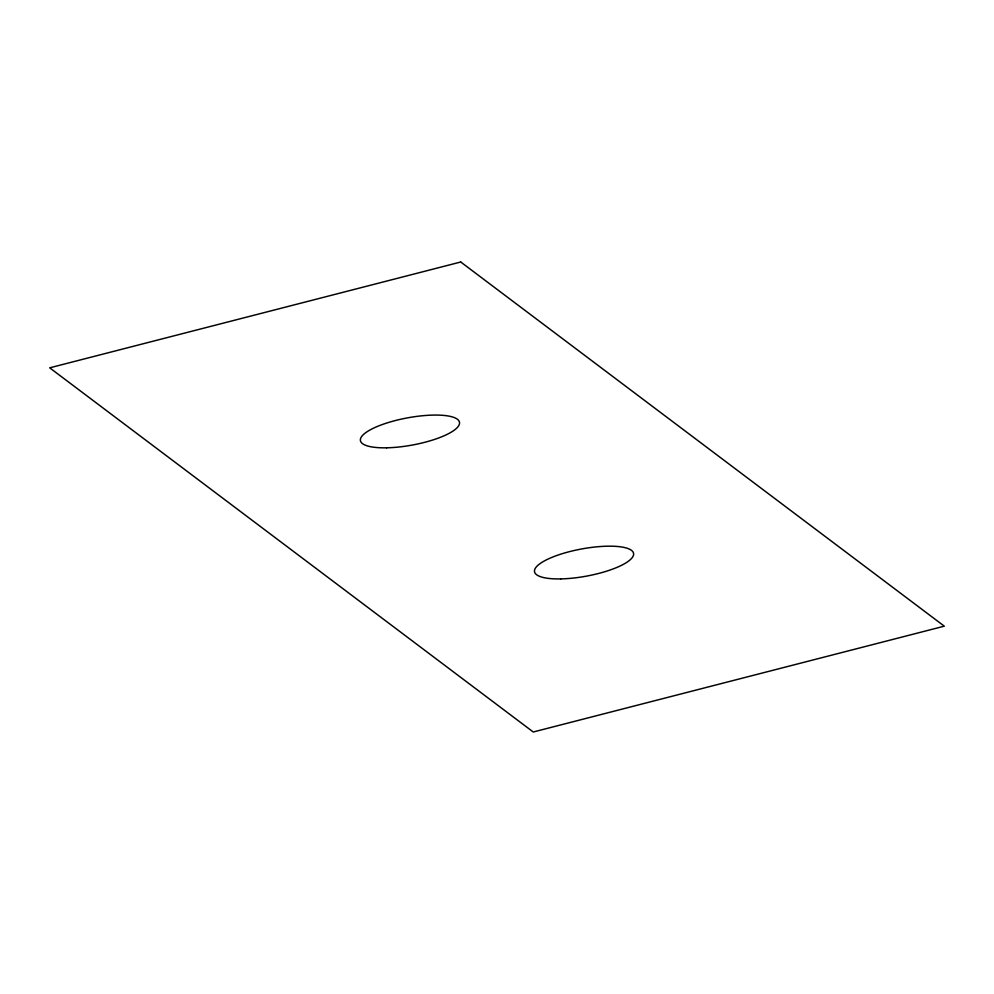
<?xml version="1.0" encoding="UTF-8"?>
<svg xmlns="http://www.w3.org/2000/svg" width="994" height="994" viewBox="0 0 994 994"><rect width="100%" height="100%" fill="white"/><g stroke="black" fill="none" stroke-linecap="round" stroke-linejoin="round"><path stroke-width="1.49" d="M460.744 262.006L49.7 367.83L533.256 731.994L944.3 626.17L460.744 262.006M386.678 447.809A50.383 13.804 -10.5 0 0 459.526 422.487A50.383 13.804 -10.5 0 0 383.672 424.053A50.383 13.804 -10.5 0 0 386.678 447.809M560.765 578.906A50.383 13.804 -10.5 0 0 633.6 553.583A50.383 13.804 -10.5 0 0 557.746 555.161A50.383 13.804 -10.5 0 0 560.765 578.906"/></g></svg>
